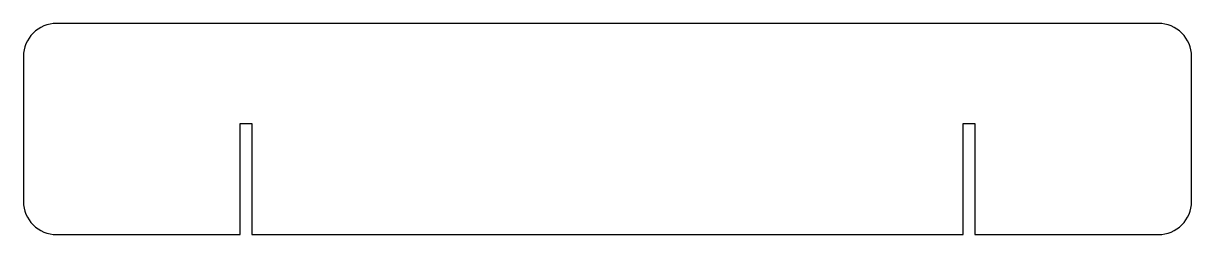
# Model space of a CAD drawing. Header units: millimetres. Extents: x -105 to 105, y -20 to 18.
import ezdxf

# ---------------------------------------------------------------- set-up
doc = ezdxf.new("R2010")
doc.units = ezdxf.units.MM
doc.layers.add('Sketch009', color=7, linetype='CONTINUOUS')

msp = doc.modelspace()

# ---------------------------------------------------------------- linework, layer by layer
at = {"layer": 'Sketch009'}
for p, q in [((99, 18), (-99, 18)), ((-105, 12), (-105, -14)), ((105, -14), (105, 12)), ((-66.05, -20), (-66.05, 0)), ((-66.05, 0), (-63.95, 0)), ((-63.95, 0), (-63.95, -20)), ((63.95, -20), (63.95, 0)), ((63.95, 0), (66.05, 0)), ((66.05, 0), (66.05, -20)), ((-99, -20), (-66.05, -20)), ((-63.95, -20), (63.95, -20)), ((66.05, -20), (99, -20))]:
    msp.add_line(p, q, dxfattribs=at)
for centre, start, end in [((-99, 12), 90, 180), ((99, 12), 0, 90), ((-99, -14), 180, -90), ((99, -14), -90, 0)]:
    msp.add_arc(centre, 6, start, end, dxfattribs=at)

doc.saveas('drawing.dxf')
